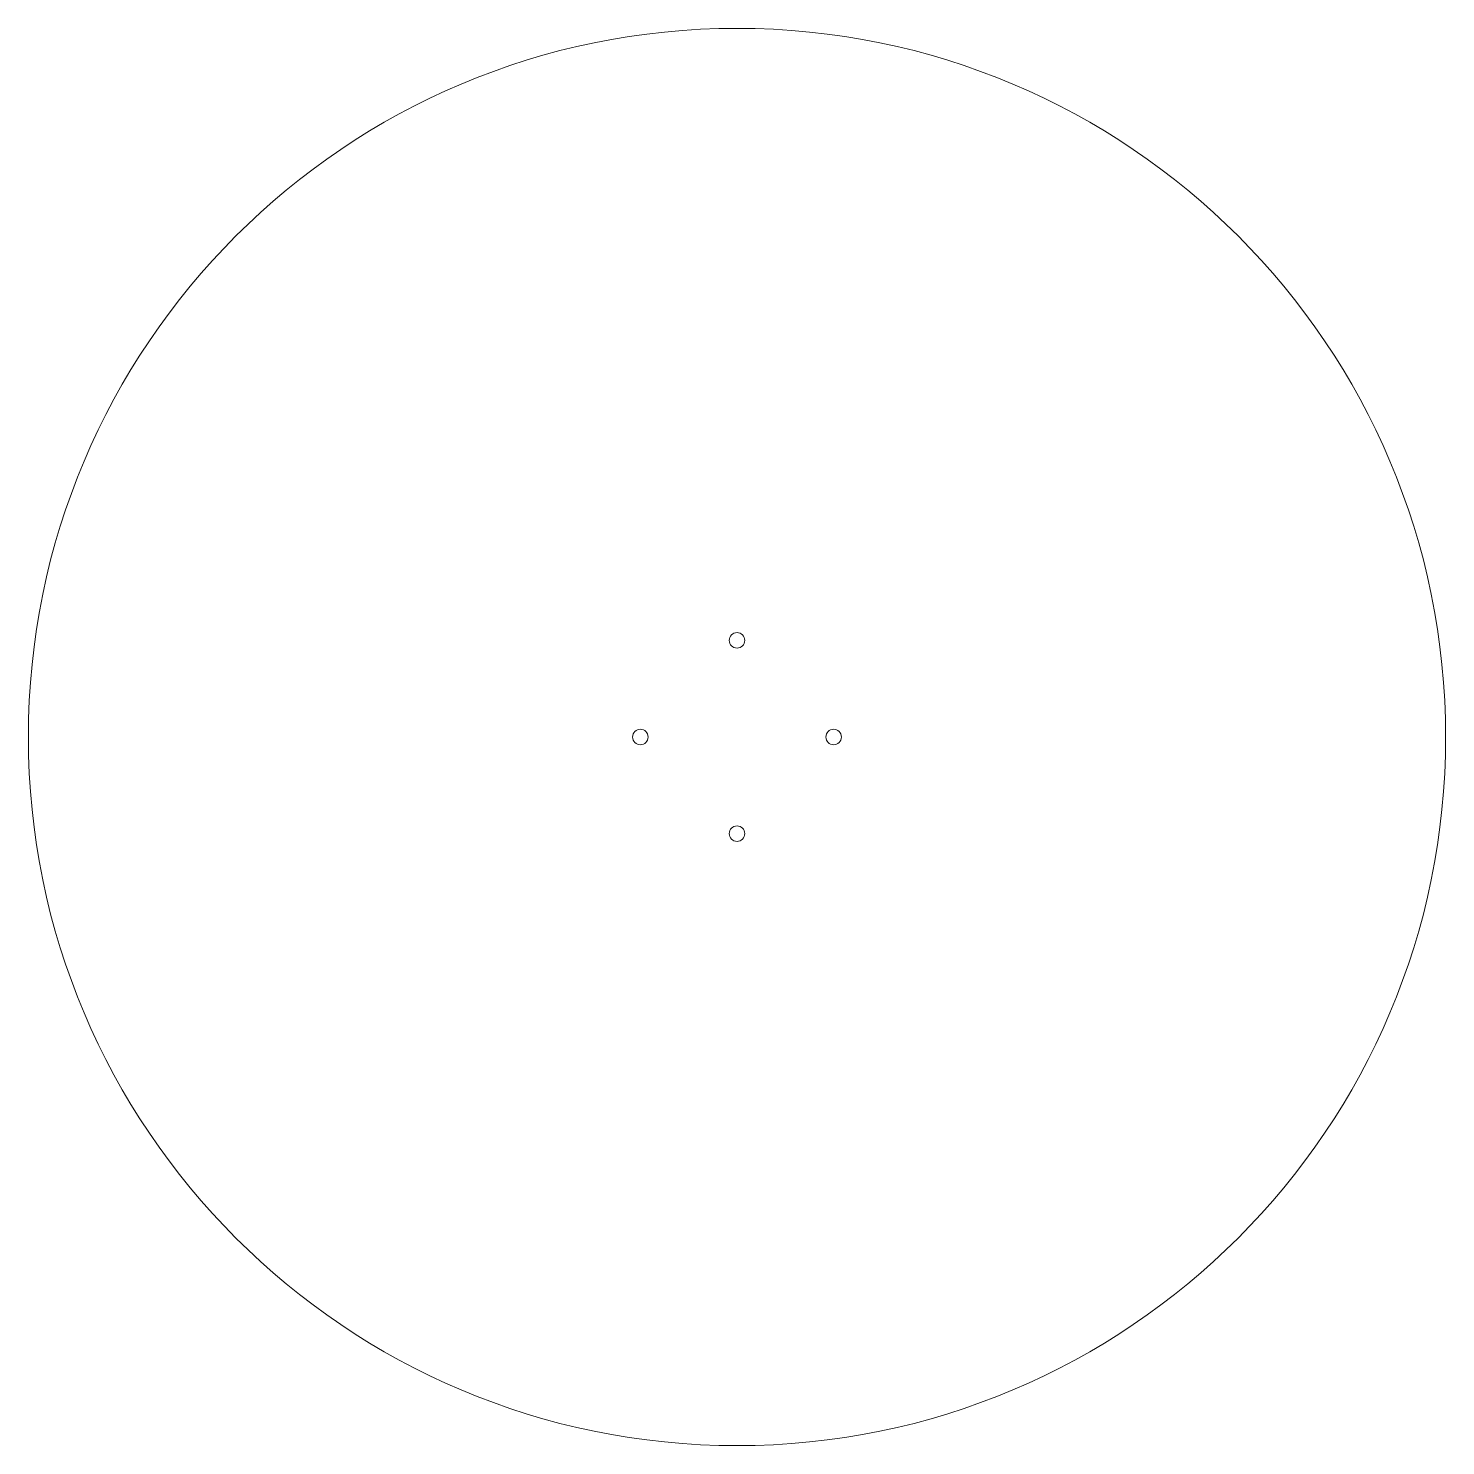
# Model space of a CAD drawing. Header units: millimetres. Extents: x -275 to 275, y -275 to 275.
import ezdxf

# ---------------------------------------------------------------- set-up
doc = ezdxf.new("R2010")
doc.units = ezdxf.units.MM

msp = doc.modelspace()

# ---------------------------------------------------------------- linework, layer by layer
at = {"color": 7, "linetype": 'Continuous', "lineweight": 15}
for centre, radius in [((0, 0), 275), ((0, 37.5), 3), ((-37.5, 0), 3), ((37.5, 0), 3), ((0, -37.5), 3)]:
    msp.add_circle(centre, radius, dxfattribs=at)

doc.saveas('drawing.dxf')
